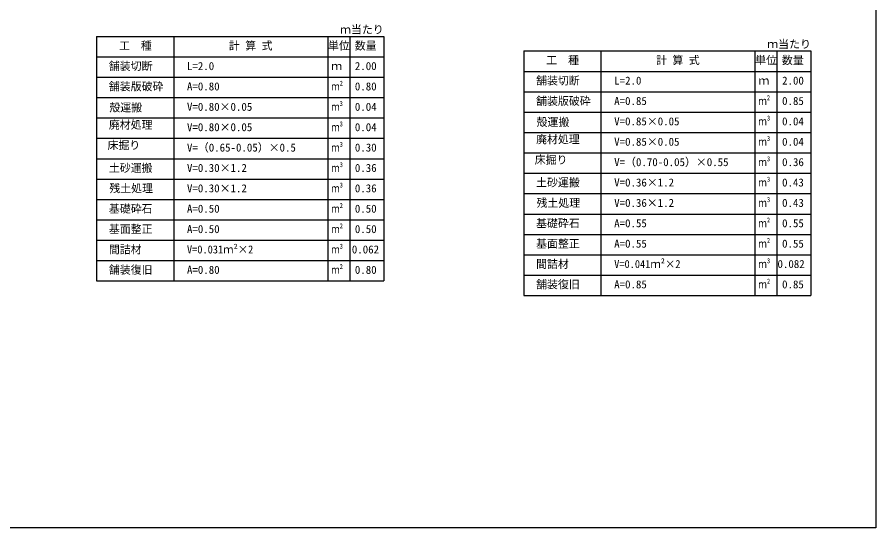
# Model space of a CAD drawing. Units: millimetres, scale not verified. Extents: x -9755 to 16726, y -7413 to 4835.
# Drawn here: x 0 to 2950, y -7413 to -5659 of the extents above; entities that cross this region are included whole.
import ezdxf
from ezdxf.enums import TextEntityAlignment as Align

# ---------------------------------------------------------------- set-up
doc = ezdxf.new("R2010")
doc.units = ezdxf.units.MM
doc.header["$LTSCALE"] = 15
doc.layers.add('0-7', color=4, linetype='Continuous')
doc.layers.add('0-F', color=5, linetype='Continuous')
doc.styles.add('ＭＳ ゴシック', font='')
doc.styles.get('ＭＳ ゴシック').set_extended_font_data('MS Gothic')

msp = doc.modelspace()

# ---------------------------------------------------------------- linework, layer by layer
at = {"layer": '0-7', "color": 7}
for p, q in [((272.72, -5724.81), (272.72, -6564.81)), ((537.95, -5724.81), (537.95, -6564.81)), ((1066.76, -5724.81), (1066.76, -6564.81)), ((1142.54, -5724.81), (1142.54, -6564.81)), ((1259.43, -5724.81), (1259.43, -6564.81)), ((1740.46, -5774.81), (1740.46, -6614.81)), ((2005.69, -5774.81), (2005.69, -6614.81)), ((2534.5, -5774.81), (2534.5, -6614.81)), ((2610.29, -5774.81), (2610.29, -6614.81)), ((2727.17, -5774.81), (2727.17, -6614.81)), ((272.72, -5794.81), (1259.43, -5794.81)), ((272.72, -5864.81), (1259.43, -5864.81)), ((1740.46, -5844.81), (2727.17, -5844.81)), ((1740.46, -5914.81), (2727.17, -5914.81)), ((272.72, -5934.81), (1259.43, -5934.81)), ((1740.46, -5984.81), (2727.17, -5984.81)), ((272.72, -6004.81), (1259.43, -6004.81)), ((272.72, -6074.81), (1259.43, -6074.81)), ((1740.46, -6054.81), (2727.17, -6054.81)), ((1740.46, -6124.81), (2727.17, -6124.81)), ((272.72, -6144.81), (1259.43, -6144.81)), ((1740.46, -6194.81), (2727.17, -6194.81)), ((272.72, -6214.81), (1259.43, -6214.81)), ((1740.46, -6264.81), (2727.17, -6264.81)), ((272.72, -6284.81), (1259.43, -6284.81)), ((1740.46, -6334.81), (2727.17, -6334.81)), ((272.72, -6354.81), (1259.43, -6354.81)), ((272.72, -6424.81), (1259.43, -6424.81)), ((1740.46, -6404.81), (2727.17, -6404.81)), ((1740.46, -6474.81), (2727.17, -6474.81)), ((272.72, -6494.81), (1259.43, -6494.81)), ((1740.46, -6544.81), (2727.17, -6544.81)), ((272.72, -6564.81), (1259.43, -6564.81)), ((1740.46, -6614.81), (2727.17, -6614.81))]:
    msp.add_line(p, q, dxfattribs=at)
for points in [[(272.72, -5724.81), (537.95, -5724.81), (1259.43, -5724.81)], [(1740.46, -5774.81), (2005.69, -5774.81), (2727.17, -5774.81)]]:
    msp.add_lwpolyline(points, dxfattribs=at)
at = {"layer": '0-F'}
msp.add_lwpolyline([(-2950, -3357.79), (2950, -3357.79), (2950, -7412.79), (-2950, -7412.79)], close=True, dxfattribs=at)

# ---------------------------------------------------------------- texts
at = {"layer": '0-7', "style": 'ＭＳ ゴシック'}
for s, p in [('ｍ当たり', (1109.29, -5723.19)), ('工\u3000種', (349.95, -5778.56)), ('計 算 式', (727.35, -5778.56)), ('単位', (1067.73, -5778.47)), ('数量', (1159.77, -5778.64)), ('ｍ当たり', (2577.03, -5773.19)), ('舗装切断', (315.01, -5848.56)), ('工\u3000種', (1817.69, -5828.56)), ('計 算 式', (2195.1, -5828.56)), ('単位', (2535.48, -5828.47)), ('数量', (2627.51, -5828.64)), ('L=2.0', (583.35, -5848.56)), ('ｍ', (1078.83, -5848.56)), ('2.00', (1160.18, -5848.56)), ('舗装切断', (1782.76, -5898.56)), ('L=2.0', (2051.09, -5898.56)), ('ｍ', (2546.57, -5898.56)), ('2.00', (2627.93, -5898.56)), ('舗装版破砕', (315.01, -5918.56)), ('A=0.80', (583.35, -5918.56)), ('0.80', (1160.18, -5918.56)), ('舗装版破砕', (1782.76, -5968.56)), ('殻運搬', (316.57, -5991.05)), ('V=0.80×0.05', (583.35, -5988.56)), ('0.04', (1160.18, -5988.56)), ('A=0.85', (2051.09, -5968.56)), ('0.85', (2627.93, -5968.56)), ('廃材処理', (315.01, -6050.33)), ('殻運搬', (1784.32, -6041.05)), ('V=0.85×0.05', (2051.09, -6038.56)), ('0.04', (2627.93, -6038.56)), ('V=0.80×0.05', (583.35, -6058.56)), ('0.04', (1160.18, -6058.56)), ('廃材処理', (1782.76, -6100.33)), ('V=0.85×0.05', (2051.09, -6108.56)), ('0.04', (2627.93, -6108.56)), ('床掘り', (310.33, -6120.54)), ('V=（0.65-0.05）×0.5', (583.35, -6128.56)), ('0.30', (1160.18, -6128.56)), ('床掘り', (1778.08, -6170.54)), ('土砂運搬', (315.01, -6198.56)), ('V=0.30×1.2', (583.35, -6198.56)), ('0.36', (1160.18, -6198.56)), ('V=（0.70-0.05）×0.55', (2051.09, -6178.56)), ('0.36', (2627.93, -6178.56)), ('土砂運搬', (1782.76, -6248.56)), ('V=0.36×1.2', (2051.09, -6248.56)), ('0.43', (2627.93, -6248.56)), ('残土処理', (316.57, -6268.75)), ('V=0.30×1.2', (583.35, -6268.56)), ('0.36', (1160.18, -6268.56)), ('残土処理', (1784.32, -6318.75)), ('V=0.36×1.2', (2051.09, -6318.56)), ('0.43', (2627.93, -6318.56)), ('基礎砕石', (315.01, -6338.56)), ('A=0.50', (583.35, -6338.56)), ('0.50', (1160.18, -6338.56)), ('基面整正', (315.01, -6408.56)), ('基礎砕石', (1782.76, -6388.56)), ('A=0.55', (2051.09, -6388.56)), ('0.55', (2627.93, -6388.56)), ('A=0.50', (583.35, -6408.56)), ('0.50', (1160.18, -6408.56)), ('基面整正', (1782.76, -6458.56)), ('A=0.55', (2051.09, -6458.56)), ('0.55', (2627.93, -6458.56)), ('間詰材', (315.01, -6478.56)), ('0.062', (1149.79, -6478.56)), ('間詰材', (1782.76, -6528.56)), ('舗装復旧', (315.01, -6548.56)), ('A=0.80', (583.35, -6548.56)), ('0.80', (1160.18, -6548.56)), ('0.082', (2612.15, -6528.56)), ('舗装復旧', (1782.76, -6598.56)), ('A=0.85', (2051.09, -6598.56)), ('0.85', (2627.93, -6598.56))]:
    msp.add_text(s, height=27.49, dxfattribs=at).set_placement(p, align=Align.BOTTOM_LEFT)
for s, width, p in [('ｍ²', 0.75, (1078.83, -5918.56)), ('ｍ²', 0.75, (2546.57, -5968.56)), ('ｍ³', 0.75, (1078.83, -5988.56)), ('ｍ³', 0.75, (1078.83, -6058.56)), ('ｍ³', 0.75, (2546.57, -6038.56)), ('ｍ³', 0.75, (2546.57, -6108.56)), ('ｍ³', 0.75, (1078.83, -6128.56)), ('ｍ³', 0.75, (1078.83, -6198.56)), ('ｍ³', 0.75, (2546.57, -6178.56)), ('ｍ³', 0.75, (2546.57, -6248.56)), ('ｍ³', 0.75, (1078.83, -6268.56)), ('ｍ³', 0.75, (2546.57, -6318.56)), ('ｍ²', 0.75, (1078.83, -6338.56)), ('ｍ²', 0.75, (1078.83, -6408.56)), ('ｍ²', 0.75, (2546.57, -6388.56)), ('ｍ²', 0.75, (2546.57, -6458.56)), ('V=0.031ｍ²×2', 0.95, (583.35, -6478.56)), ('ｍ³', 0.75, (1078.83, -6478.56)), ('V=0.041ｍ²×2', 0.95, (2051.09, -6528.56)), ('ｍ³', 0.75, (2546.57, -6528.56)), ('ｍ²', 0.75, (1078.83, -6548.56)), ('ｍ²', 0.75, (2546.57, -6598.56))]:
    msp.add_text(s, height=27.49, dxfattribs=dict(at, width=width)).set_placement(p, align=Align.BOTTOM_LEFT)

doc.saveas('drawing.dxf')
